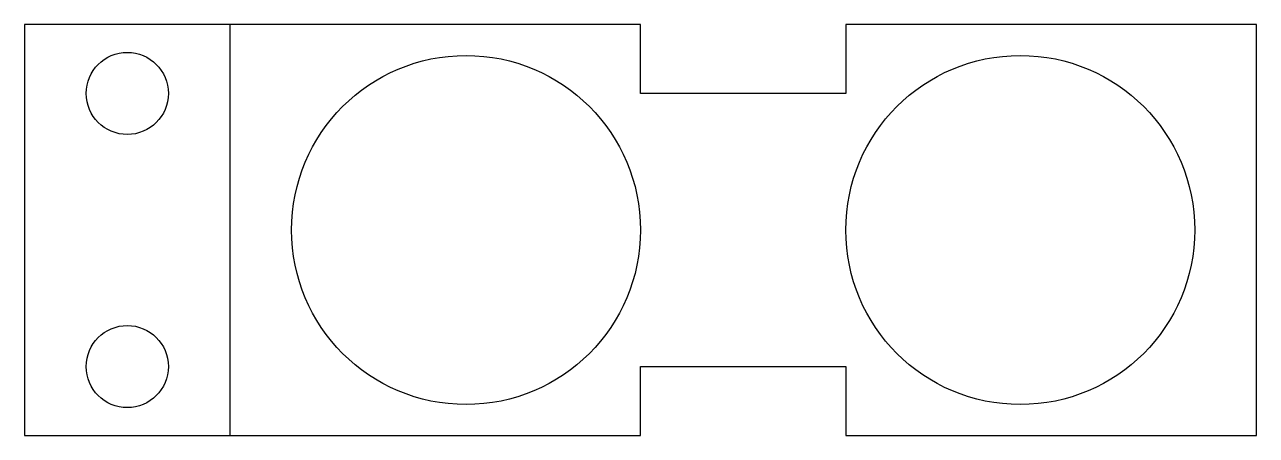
# Model space of a CAD drawing. Header units: inches. Extents: x -10 to 50, y 0 to 20.
import ezdxf

# ---------------------------------------------------------------- set-up
doc = ezdxf.new("R2010")
doc.units = ezdxf.units.IN
doc.header["$MEASUREMENT"] = 0
doc.layers.get('0').update_dxf_attribs({"true_color": 0xc2ced6})

msp = doc.modelspace()

# ---------------------------------------------------------------- linework, layer by layer
msp.add_lwpolyline([(0, 20), (-10, 20), (-10, 0), (0, 0)])
msp.add_lwpolyline([(20, 0), (20, 3.35), (30, 3.35), (30, 0), (50, 0), (50, 20), (30, 20), (30, 16.65), (20, 16.65), (20, 20), (0, 20), (0, 0)], close=True)
for centre, radius in [((-5, 16.65), 2), ((11.5, 10), 8.5), ((38.5, 10), 8.5), ((-5, 3.35), 2)]:
    msp.add_circle(centre, radius)

doc.saveas('drawing.dxf')
